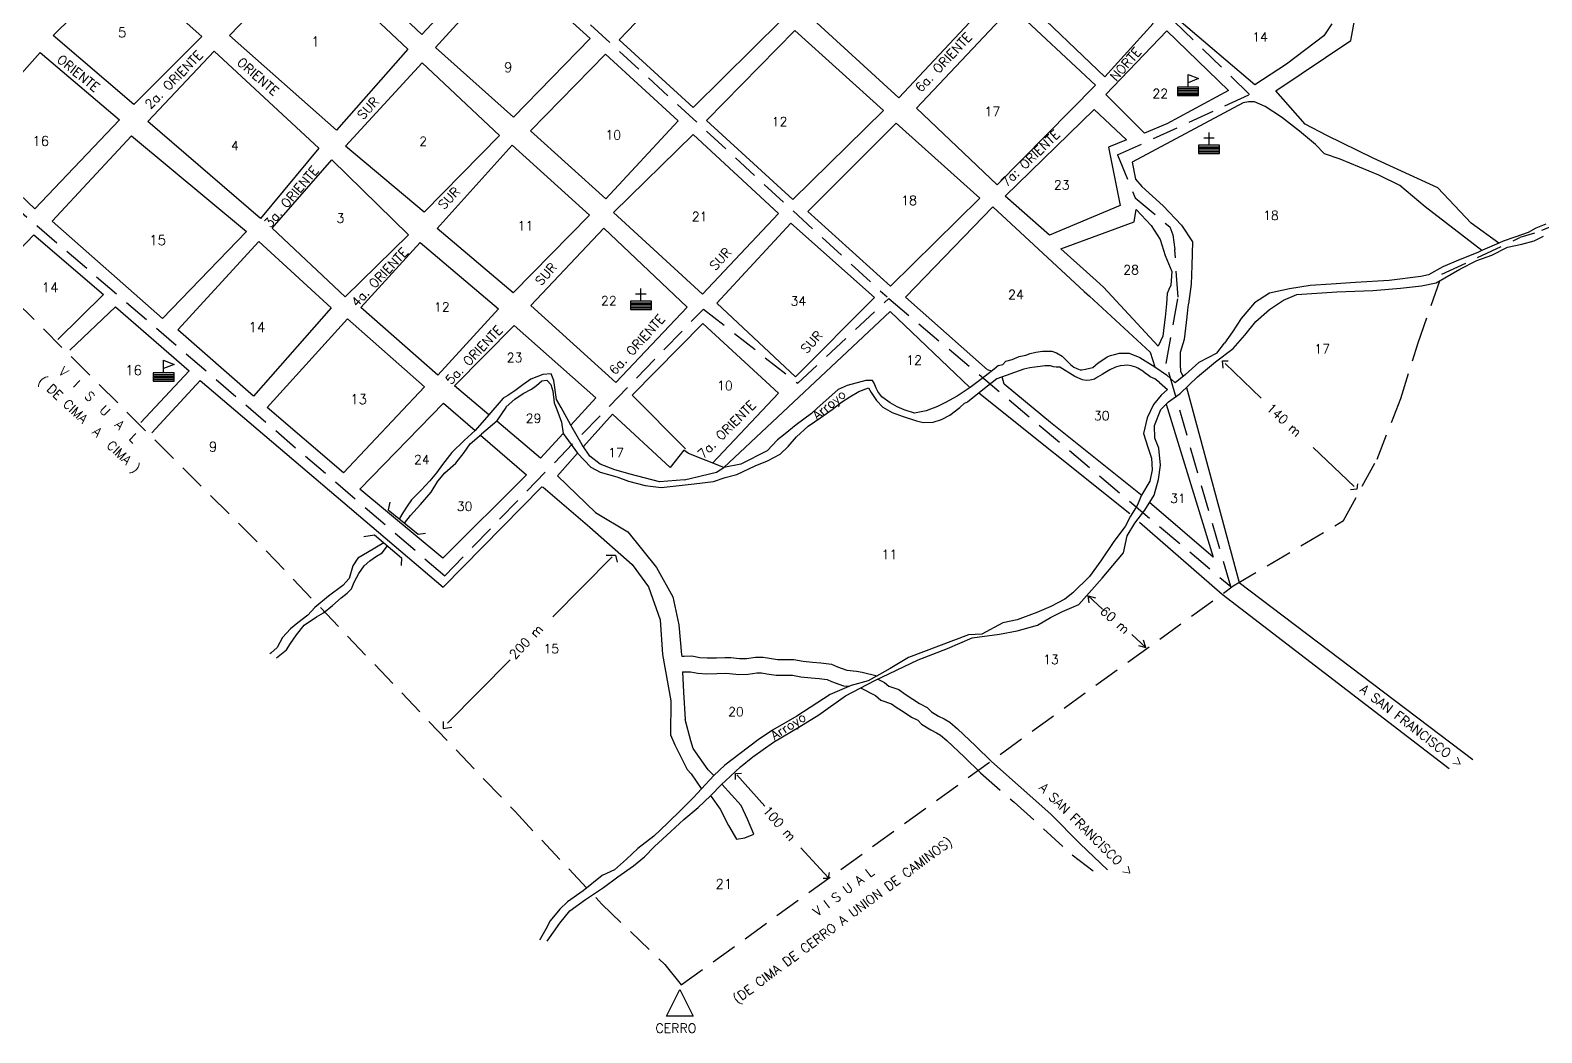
# Model space of a CAD drawing. Extents: x 527482 to 531218, y 1753527 to 1755999.
# Drawn here: x 529396 to 530549, y 1753540 to 1754305 of the extents above; entities that cross this region are included whole.
import ezdxf

# ---------------------------------------------------------------- set-up
doc = ezdxf.new("R2010")
doc.units = 0
doc.header["$LTSCALE"] = 80
doc.header["$MEASUREMENT"] = 0
doc.linetypes.add('HIDDEN', pattern=[0.375, 0.25, -0.125])
doc.layers.get('0').update_dxf_attribs({"linetype": 'CONTINUOUS'})
for name, color, linetype in [('4', 9, 'CONTINUOUS'), ('6', 10, 'CONTINUOUS'), ('9', 5, 'CONTINUOUS'), ('A', 3, 'CONTINUOUS'), ('C', 1, 'CONTINUOUS'), ('D', 6, 'CONTINUOUS'), ('F', 15, 'CONTINUOUS'), ('L', 14, 'CONTINUOUS')]:
    doc.layers.add(name, color=color, linetype=linetype)
doc.styles.add('ROMANS', font='ROMANS', dxfattribs={"height": 7})

# ---------------------------------------------------------------- blocks, each defined once
blk = doc.blocks.new('ESC')
for p, q in [((0, 0.5), (0.5, 0.3)), ((0, -0.1), (0, 0.5)), ((0.5, 0.3), (0, 0.1)), ((-0.5, -0.175), (0.5, -0.175)), ((-0.5, -0.25), (0.5, -0.25)), ((-0.5, -0.325), (0.5, -0.325)), ((-0.5, -0.4), (0.5, -0.4)), ((-0.5, -0.475), (0.5, -0.475))]:
    blk.add_line(p, q)
blk.add_lwpolyline([(-0.5, -0.1), (-0.5, -0.5), (0.5, -0.5), (0.5, -0.1)], close=True)
blk = doc.blocks.new('IGL')
for p, q in [((-0.25, 0.25), (0.25, 0.25)), ((0, -0.1), (0, 0.5)), ((-0.5, -0.175), (0.5, -0.175)), ((-0.5, -0.25), (0.5, -0.25)), ((-0.5, -0.325), (0.5, -0.325)), ((-0.5, -0.4), (0.5, -0.4)), ((-0.5, -0.475), (0.5, -0.475))]:
    blk.add_line(p, q)
blk.add_lwpolyline([(-0.5, -0.1), (-0.5, -0.5), (0.5, -0.5), (0.5, -0.1)], close=True)

msp = doc.modelspace()

# ---------------------------------------------------------------- linework, layer by layer
at = {"layer": '4', "color": 9, "linetype": 'HIDDEN'}
for p, q in [((529800.987496, 1754329.263852), (530049.310007, 1754101.411511)), ((530325.736409, 1754255.747828), (530267.010689, 1754312.647136)), ((530225.13504, 1754209.67574), (530325.736409, 1754255.747828)), ((529332.803932, 1754214.466562), (529712.08462, 1753888.784701)), ((530472.407974, 1754118.700091), (530531.804426, 1754146.671266)), ((530271.174708, 1754101.241613), (530268.711364, 1754137.712173)), ((529363.464253, 1754119.405163), (529575.751803, 1753907.92838)), ((530454.171023, 1754066.528386), (530472.407974, 1754118.700091)), ((529981.215668, 1754035.577753), (530050.662189, 1754100.238465)), ((530050.662189, 1754100.238465), (530311.341643, 1753880.567001)), ((530262.164662, 1754050.679424), (530271.174708, 1754101.241613)), ((529712.08462, 1753888.784701), (529909.327391, 1754092.162345)), ((529909.327391, 1754092.162345), (529981.215668, 1754035.577753)), ((530441.00324, 1754023.96597), (530454.171023, 1754066.528386)), ((530311.341643, 1753880.567001), (530262.164662, 1754050.679424)), ((530422.930734, 1753977.682025), (530441.00324, 1754023.96597)), ((530397.282544, 1753930.860678), (530422.930734, 1753977.682025)), ((530313.319317, 1753881.047748), (530397.282544, 1753930.860678)), ((529575.751803, 1753907.92838), (529765.631875, 1753708.985309)), ((529892.427089, 1753576.907859), (530313.319317, 1753881.047748)), ((529765.631875, 1753708.985309), (529831.924112, 1753638.354607)), ((529831.924112, 1753638.354607), (529879.888058, 1753592.236389)), ((529879.888058, 1753592.236389), (529892.427089, 1753576.907859))]:
    msp.add_line(p, q, dxfattribs=at)
for points in [[(530225.13504, 1754209.67574), (530238.494052, 1754177.094645), (530264.962782, 1754154.756946), (530267.315561, 1754148.8786), (530268.711364, 1754137.712173)], [(530668.87876, 1754128.40533), (530654.078033, 1754156.472697), (530648.196091, 1754166.465879), (530614.669034, 1754175.28339), (530602.905149, 1754171.16855), (530567.025304, 1754159.411868), (530542.909352, 1754150.006521), (530531.804426, 1754146.671266)]]:
    msp.add_lwpolyline(points, dxfattribs=at)
at = {"layer": '6', "color": 10, "linetype": 'CONTINUOUS'}
for p, q in [((530317.772856, 1753883.689903), (530496.061206, 1753748.698831)), ((530304.765094, 1753874.866403), (530477.882584, 1753741.869151))]:
    msp.add_line(p, q, dxfattribs=at)
msp.add_lwpolyline([(530128.947979, 1753747.194503), (530174.207252, 1753706.951609), (530196.657021, 1753684.422157), (530217.400304, 1753664.591533)], dxfattribs=at)
at = {"layer": '6', "color": 10, "linetype": 'HIDDEN'}
msp.add_lwpolyline([(530120.566684, 1753738.606494), (530146.272964, 1753716.025375), (530190.483838, 1753675.978911), (530208.854905, 1753661.977022)], dxfattribs=at)
at = {"layer": '9', "color": 5, "linetype": 'CONTINUOUS'}
for p, q in [((530551.503436, 1754156.937193), (530544.106888, 1754153.874562)), ((530527.88367, 1754146.966942), (530519.090404, 1754143.959984)), ((530538.095923, 1754150.476917), (530527.88367, 1754146.966942)), ((530544.106888, 1754153.874562), (530538.095923, 1754150.476917)), ((530542.59981, 1754144.142071), (530549.739283, 1754147.774524)), ((530499.716466, 1754135.219435), (530484.934504, 1754129.373517)), ((530503.425873, 1754137.030094), (530499.716466, 1754135.219435)), ((530515.671474, 1754142.417534), (530503.425873, 1754137.030094)), ((530510.555197, 1754133.388477), (530522.264378, 1754139.356872)), ((530519.090404, 1754143.959984), (530515.671474, 1754142.417534)), ((530522.264378, 1754139.356872), (530533.270125, 1754141.716069)), ((530533.270125, 1754141.716069), (530542.59981, 1754144.142071)), ((530472.979382, 1754124.254288), (530462.108232, 1754118.252489)), ((530468.019972, 1754112.141315), (530486.063998, 1754122.613597)), ((530484.934504, 1754129.373517), (530472.979382, 1754124.254288)), ((530486.063998, 1754122.613597), (530498.912822, 1754129.096143)), ((530498.912822, 1754129.096143), (530510.555197, 1754133.388477)), ((530387.960665, 1754111.135589), (530371.971269, 1754110.094185)), ((530406.475288, 1754112.356127), (530387.960665, 1754111.135589)), ((530432.275115, 1754113.845858), (530406.475288, 1754112.356127)), ((530456.186343, 1754117.089592), (530432.275115, 1754113.845858)), ((530462.108232, 1754118.252489), (530456.186343, 1754117.089592)), ((530456.734881, 1754109.793254), (530468.019972, 1754112.141315)), ((530340.965105, 1754104.335374), (530329.479596, 1754096.959126)), ((530356.205545, 1754107.64493), (530340.965105, 1754104.335374)), ((530351.65909, 1754098.872947), (530361.625403, 1754103.232088)), ((530371.971269, 1754110.094185), (530356.205545, 1754107.64493)), ((530361.625403, 1754103.232088), (530392.207476, 1754105.370565)), ((530392.207476, 1754105.370565), (530419.661097, 1754106.234804)), ((530419.661097, 1754106.234804), (530440.723216, 1754108.193163)), ((530440.723216, 1754108.193163), (530456.734881, 1754109.793254)), ((530329.479596, 1754096.959126), (530319.212655, 1754085.057706)), ((530330.587805, 1754082.645792), (530341.022746, 1754091.74264)), ((530341.022746, 1754091.74264), (530351.65909, 1754098.872947)), ((530319.212655, 1754085.057706), (530312.643988, 1754074.687603)), ((530322.063733, 1754072.353629), (530330.587805, 1754082.645792)), ((530312.643988, 1754074.687603), (530306.71195, 1754066.250637)), ((530313.260317, 1754062.0726), (530322.063733, 1754072.353629)), ((530300.813314, 1754058.6517), (530287.093055, 1754051.364527)), ((530299.708058, 1754051.980856), (530313.260317, 1754062.0726)), ((529786.747932, 1754042.209896), (529777.653053, 1754038.655384)), ((529793.206239, 1754042.791837), (529786.747932, 1754042.209896)), ((529795.240569, 1754037.674576), (529793.206239, 1754042.791837)), ((530131.053253, 1754046.392622), (530121.813627, 1754039.206642)), ((530134.192605, 1754049.105485), (530131.053253, 1754046.392622)), ((530276.937457, 1754042.256545), (530268.854964, 1754035.900889)), ((530287.093055, 1754051.364527), (530276.937457, 1754042.256545)), ((530286.100128, 1754040.492393), (530299.708058, 1754051.980856)), ((529771.608686, 1754034.419707), (529765.553184, 1754029.904687)), ((529777.653053, 1754038.655384), (529771.608686, 1754034.419707)), ((529771.900148, 1754027.69319), (529778.190455, 1754031.079702)), ((529778.190455, 1754031.079702), (529781.944401, 1754034.007735)), ((529781.944401, 1754034.007735), (529785.999959, 1754037.483323)), ((529785.999959, 1754037.483323), (529789.93304, 1754037.886128)), ((529789.93304, 1754037.886128), (529792.883342, 1754034.69087)), ((529792.883342, 1754034.69087), (529794.358986, 1754029.595878)), ((529797.18681, 1754023.327839), (529795.240569, 1754037.674576)), ((530012.078069, 1754030.71037), (530004.838386, 1754024.563824)), ((530018.915929, 1754033.795269), (530012.078069, 1754030.71037)), ((530033.061264, 1754037.70805), (530018.915929, 1754033.795269)), ((530027.687912, 1754029.248814), (530035.073325, 1754032.032102)), ((530038.100583, 1754037.786976), (530033.061264, 1754037.70805)), ((530035.073325, 1754032.032102), (530037.174462, 1754028.590902)), ((530039.419362, 1754035.775898), (530038.100583, 1754037.786976)), ((530040.939542, 1754031.79828), (530039.419362, 1754035.775898)), ((530042.236051, 1754029.228516), (530040.939542, 1754031.79828)), ((530112.585136, 1754032.300006), (530102.809092, 1754025.694983)), ((530121.813627, 1754039.206642), (530112.585136, 1754032.300006)), ((530263.069154, 1754030.796732), (530258.402535, 1754026.487867)), ((530272.727003, 1754027.875421), (530286.100128, 1754040.492393)), ((529756.648573, 1754024.104292), (529745.723391, 1754011.628986)), ((529760.089773, 1754026.205428), (529756.648573, 1754024.104292)), ((529758.906576, 1754017.579177), (529765.576437, 1754023.468648)), ((529765.553184, 1754029.904687), (529760.089773, 1754026.205428)), ((529765.576437, 1754023.468648), (529771.900148, 1754027.69319)), ((529794.358986, 1754029.595878), (529795.399404, 1754020.601209)), ((529795.399404, 1754020.601209), (529797.433736, 1754015.483947)), ((529800.852666, 1754017.026397), (529797.18681, 1754023.327839)), ((530004.838386, 1754024.563824), (529996.124045, 1754016.517545)), ((530007.554867, 1754015.502349), (530014.492937, 1754021.101341)), ((530014.492937, 1754021.101341), (530020.816648, 1754025.325885)), ((530020.816648, 1754025.325885), (530027.687912, 1754029.248814)), ((530037.174462, 1754028.590902), (530041.130796, 1754022.55767)), ((530041.130796, 1754022.55767), (530045.958563, 1754017.329065)), ((530045.432294, 1754025.184091), (530042.236051, 1754029.228516)), ((530051.690184, 1754020.737846), (530045.432294, 1754025.184091)), ((530056.886369, 1754017.732856), (530051.690184, 1754020.737846)), ((530093.949019, 1754021.011962), (530087.669846, 1754017.904794)), ((530102.809092, 1754025.694983), (530093.949019, 1754021.011962)), ((530104.70981, 1754017.225598), (530108.047068, 1754020.080191)), ((530252.526168, 1754019.447619), (530247.644697, 1754009.290053)), ((530258.402535, 1754026.487867), (530252.526168, 1754019.447619)), ((530257.968294, 1754015.593464), (530263.800124, 1754021.516338)), ((530263.800124, 1754021.516338), (530272.727003, 1754027.875421)), ((529745.723391, 1754011.628986), (529735.334956, 1753999.491865)), ((529751.7008, 1754006.591129), (529758.884308, 1754017.02049)), ((529758.884308, 1754017.02049), (529758.906576, 1754017.579177)), ((529797.433736, 1754015.483947), (529800.965978, 1754005.830382)), ((529808.101504, 1754003.602103), (529800.852666, 1754017.026397)), ((529991.766875, 1754012.494405), (529979.957484, 1754004.011918)), ((529989.142422, 1754002.806452), (529998.918467, 1754009.411476)), ((529996.124045, 1754016.517545), (529991.766875, 1754012.494405)), ((529998.918467, 1754009.411476), (530007.554867, 1754015.502349)), ((530045.958563, 1754017.329065), (530053.076752, 1754013.408103)), ((530053.076752, 1754013.408103), (530061.625062, 1754010.269501)), ((530062.384168, 1754015.275419), (530056.886369, 1754017.732856)), ((530061.625062, 1754010.269501), (530071.849435, 1754007.064093)), ((530070.116716, 1754012.728908), (530062.384168, 1754015.275419)), ((530079.144789, 1754014.607357), (530070.116716, 1754012.728908)), ((530071.849435, 1754007.064093), (530076.833083, 1754005.7463)), ((530087.669846, 1754017.904794), (530079.144789, 1754014.607357)), ((530084.397632, 1754006.00436), (530090.91161, 1754007.983018)), ((530090.91161, 1754007.983018), (530097.201919, 1754011.36953)), ((530097.201919, 1754011.36953), (530104.70981, 1754017.225598)), ((530247.644697, 1754009.290053), (530244.931171, 1753997.36735)), ((530253.288227, 1754003.469358), (530257.968294, 1754015.593464)), ((529735.334956, 1753999.491865), (529726.830529, 1753991.998098)), ((529731.479163, 1753989.294722), (529740.171235, 1753996.782313)), ((529751.7008, 1754006.591129), (529740.171235, 1753996.782313)), ((529800.965978, 1754005.830382), (529802.320574, 1753997.30417)), ((529802.320574, 1753997.30417), (529813.223719, 1753982.253518)), ((529816.790327, 1753988.692177), (529808.101504, 1754003.602103)), ((529971.567024, 1753997.071878), (529965.790867, 1753992.545723)), ((529979.957484, 1754004.011918), (529971.567024, 1753997.071878)), ((529980.148737, 1753994.771307), (529989.142422, 1754002.806452)), ((530076.833083, 1754005.7463), (530084.397632, 1754006.00436)), ((530244.931171, 1753997.36735), (530248.150667, 1753986.886887)), ((530253.457212, 1753993.67006), (530253.288227, 1754003.469358)), ((529726.830529, 1753991.998098), (529717.512963, 1753982.856714)), ((529726.742439, 1753982.768623), (529731.479163, 1753989.294722)), ((529822.601858, 1753980.066911), (529816.790327, 1753988.692177)), ((529957.903422, 1753984.186697), (529937.905403, 1753973.905349)), ((529965.790867, 1753992.545723), (529957.903422, 1753984.186697)), ((529967.87072, 1753981.551111), (529973.981893, 1753987.462849)), ((529973.981893, 1753987.462849), (529980.148737, 1753994.771307)), ((530248.150667, 1753986.886887), (530250.889416, 1753978.384099)), ((530256.508708, 1753985.994169), (530253.457212, 1753993.67006)), ((530257.67259, 1753973.077554), (530256.508708, 1753985.994169)), ((529710.430147, 1753973.626253), (529705.704557, 1753967.379499)), ((529717.512963, 1753982.856714), (529710.430147, 1753973.626253)), ((529712.140596, 1753967.402752), (529720.542191, 1753974.622135)), ((529720.542191, 1753974.622135), (529726.742439, 1753982.768623)), ((529813.223719, 1753982.253518), (529823.385202, 1753971.642062)), ((529830.469003, 1753973.877797), (529822.601858, 1753980.066911)), ((529841.766212, 1753969.510476), (529830.469003, 1753973.877797)), ((529937.905403, 1753973.905349), (529924.931703, 1753971.231756)), ((529934.79879, 1753966.082076), (529948.76499, 1753972.520085)), ((529948.76499, 1753972.520085), (529958.150347, 1753976.342805)), ((529958.150347, 1753976.342805), (529967.87072, 1753981.551111)), ((530250.889416, 1753978.384099), (530251.382281, 1753969.691042)), ((530256.400319, 1753962.216553), (530257.67259, 1753973.077554)), ((529700.699624, 1753961.143878), (529693.985227, 1753954.137034)), ((529705.704557, 1753967.379499), (529700.699624, 1753961.143878)), ((529701.751178, 1753952.428553), (529706.845185, 1753960.898922)), ((529706.845185, 1753960.898922), (529712.140596, 1753967.402752)), ((529823.385202, 1753971.642062), (529830.50339, 1753967.721101)), ((529830.50339, 1753967.721101), (529843.230721, 1753964.136141)), ((529853.387303, 1753966.249396), (529841.766212, 1753969.510476)), ((529843.230721, 1753964.136141), (529852.058375, 1753960.986404)), ((529852.058375, 1753960.986404), (529864.79684, 1753957.680787)), ((529875.813722, 1753960.319326), (529853.387303, 1753966.249396)), ((529894.909302, 1753962.076282), (529875.813722, 1753960.319326)), ((529894.909302, 1753962.076282), (529919.281609, 1753967.893026)), ((529916.955183, 1753960.63798), (529925.74845, 1753963.644939)), ((529919.281609, 1753967.893026), (529924.931703, 1753971.231756)), ((529925.74845, 1753963.644939), (529934.79879, 1753966.082076)), ((530251.382281, 1753969.691042), (530249.629264, 1753960.807716)), ((530252.84876, 1753950.327253), (530256.400319, 1753962.216553)), ((529693.985227, 1753954.137034), (529686.689873, 1753946.59377)), ((529693.550987, 1753943.24263), (529701.751178, 1753952.428553)), ((529864.79684, 1753957.680787), (529877.043425, 1753956.073499)), ((529877.043425, 1753956.073499), (529902.340237, 1753958.982218)), ((529902.340237, 1753958.982218), (529916.955183, 1753960.63798)), ((530243.328806, 1753950.147134), (530239.944264, 1753942.447989)), ((530249.629264, 1753960.807716), (530243.328806, 1753950.147134)), ((530245.956213, 1753938.850909), (530252.84876, 1753950.327253)), ((529683.427807, 1753941.967404), (529680.143474, 1753936.782353)), ((529686.689873, 1753946.59377), (529683.427807, 1753941.967404)), ((529685.942885, 1753934.87247), (529693.550987, 1753943.24263)), ((530239.944264, 1753942.447989), (530234.86139, 1753934.256963)), ((530238.281305, 1753928.804687), (530245.956213, 1753938.850909)), ((529680.143474, 1753936.782353), (529677.451231, 1753932.413063)), ((529681.392745, 1753928.96266), (529685.942885, 1753934.87247)), ((530230.907026, 1753926.300744), (530222.338416, 1753914.891206)), ((530234.86139, 1753934.256963), (530230.907026, 1753926.300744)), ((530232.304729, 1753919.250345), (530238.281305, 1753928.804687)), ((530222.338416, 1753914.891206), (530212.239476, 1753900.185216)), ((530229.546664, 1753906.210268), (530232.304729, 1753919.250345)), ((529653.196807, 1753906.520223), (529645.755722, 1753902.340218)), ((529665.63264, 1753913.990164), (529653.196807, 1753906.520223)), ((529654.907256, 1753900.296721), (529660.08019, 1753903.727771)), ((529660.08019, 1753903.727771), (529664.381688, 1753906.354192)), ((529664.381688, 1753906.354192), (529668.2923, 1753911.742101)), ((530213.392222, 1753886.989257), (530229.546664, 1753906.210268)), ((529641.879298, 1753896.339404), (529639.254846, 1753886.651449)), ((529645.755722, 1753902.340218), (529641.879298, 1753896.339404)), ((529646.405453, 1753890.563245), (529650.550087, 1753896.273581)), ((529650.550087, 1753896.273581), (529654.907256, 1753900.296721)), ((530212.239476, 1753900.185216), (530203.648596, 1753888.21699)), ((529634.283316, 1753881.253861), (529623.334225, 1753873.296656)), ((529639.254846, 1753886.651449), (529634.283316, 1753881.253861)), ((529640.898489, 1753878.751886), (529643.065447, 1753883.981475)), ((529643.065447, 1753883.981475), (529646.405453, 1753890.563245)), ((530203.648596, 1753888.21699), (530190.845294, 1753875.857093)), ((530195.528315, 1753866.997021), (530213.392222, 1753886.989257)), ((529623.334225, 1753873.296656), (529612.910419, 1753864.479152)), ((529626.40799, 1753866.179452), (529633.077851, 1753872.068922)), ((529633.077851, 1753872.068922), (529637.692097, 1753875.52224)), ((529637.692097, 1753875.52224), (529640.898489, 1753878.751886)), ((530184.778658, 1753871.062729), (530174.197986, 1753865.329139)), ((530190.845294, 1753875.857093), (530184.778658, 1753871.062729)), ((529607.648411, 1753858.813354), (529600.140519, 1753852.957286)), ((529604.822555, 1753851.091939), (529614.308122, 1753857.428754)), ((529612.910419, 1753864.479152), (529607.648411, 1753858.813354)), ((529614.308122, 1753857.428754), (529619.46992, 1753860.580459)), ((529619.46992, 1753860.580459), (529626.40799, 1753866.179452)), ((530163.382508, 1753860.724059), (530148.61168, 1753855.157485)), ((530174.197986, 1753865.329139), (530163.382508, 1753860.724059)), ((530173.863955, 1753856.94883), (530183.003371, 1753861.620715)), ((530183.003371, 1753861.620715), (530195.528315, 1753866.997021)), ((529594.364361, 1753848.431131), (529588.219785, 1753841.681361)), ((529600.140519, 1753852.957286), (529594.364361, 1753848.431131)), ((529598.935054, 1753843.772347), (529604.822555, 1753851.091939)), ((530137.605933, 1753852.798289), (530121.595254, 1753844.203473)), ((530135.026019, 1753844.22771), (530148.556994, 1753846.766041)), ((530148.61168, 1753855.157485), (530137.605933, 1753852.798289)), ((530148.556994, 1753846.766041), (530164.121314, 1753851.181836)), ((530164.121314, 1753851.181836), (530173.863955, 1753856.94883)), ((529588.219785, 1753841.681361), (529584.276556, 1753834.004484)), ((529591.483819, 1753832.318272), (529594.477674, 1753837.235115)), ((529594.477674, 1753837.235115), (529598.935054, 1753843.772347)), ((530111.505478, 1753843.766278), (530065.774009, 1753826.563541)), ((530095.416858, 1753833.216056), (530114.20984, 1753841.420185)), ((530121.595254, 1753844.203473), (530111.505478, 1753843.766278)), ((530114.20984, 1753841.420185), (530135.026019, 1753844.22771)), ((529579.349562, 1753829.724269), (529578.768607, 1753829.187851)), ((529584.276556, 1753834.004484), (529579.349562, 1753829.724269)), ((529583.685449, 1753826.193996), (529591.483819, 1753832.318272)), ((530039.887076, 1753808.849607), (530072.970139, 1753824.597985)), ((530065.774009, 1753826.563541), (530051.729869, 1753818.170128)), ((530072.970139, 1753824.597985), (530095.416858, 1753833.216056)), ((530043.428484, 1753813.464838), (530034.847755, 1753808.770682)), ((530051.729869, 1753818.170128), (530043.428484, 1753813.464838)), ((530021.830931, 1753805.092708), (530005.887057, 1753798.173953)), ((530017.597222, 1753797.147622), (530039.887076, 1753808.849607)), ((530034.847755, 1753808.770682), (530021.830931, 1753805.092708)), ((529990.66987, 1753788.428359), (529980.614483, 1753781.834469)), ((530005.887057, 1753798.173953), (529990.66987, 1753788.428359)), ((529997.162566, 1753782.853604), (530017.597222, 1753797.147622)), ((529980.614483, 1753781.834469), (529962.000634, 1753771.105113)), ((529981.956514, 1753773.387353), (529997.162566, 1753782.853604)), ((529962.000634, 1753771.105113), (529951.073813, 1753763.706595)), ((529962.750575, 1753761.842234), (529981.956514, 1753773.387353)), ((529951.073813, 1753763.706595), (529937.231076, 1753753.346642)), ((529946.91903, 1753750.72219), (529962.750575, 1753761.842234)), ((529925.678761, 1753744.294331), (529917.134519, 1753736.405111)), ((529937.231076, 1753753.346642), (529925.678761, 1753744.294331)), ((529926.049148, 1753732.528494), (529937.657136, 1753742.977522)), ((529937.657136, 1753742.977522), (529946.91903, 1753750.72219)), ((529923.417947, 1753729.795808), (529926.049148, 1753732.528494)), ((529901.468874, 1753719.518866), (529892.441786, 1753710.64569)), ((529907.794452, 1753726.398689), (529901.468874, 1753719.518866)), ((529905.369535, 1753712.088914), (529914.643943, 1753721.017289)), ((529892.441786, 1753710.64569), (529881.951173, 1753700.152123)), ((529894.375908, 1753703.014335), (529905.369535, 1753712.088914)), ((529881.951173, 1753700.152123), (529871.482829, 1753690.217245)), ((529884.499654, 1753693.895219), (529894.375908, 1753703.014335)), ((529871.482829, 1753690.217245), (529859.360692, 1753680.907859)), ((529872.009098, 1753682.362218), (529884.499654, 1753693.895219)), ((529859.360692, 1753680.907859), (529850.635217, 1753672.582236)), ((529856.032805, 1753667.610706), (529864.423266, 1753674.550746)), ((529864.423266, 1753674.550746), (529872.009098, 1753682.362218)), ((529841.362187, 1753664.558225), (529831.954562, 1753660.176817)), ((529850.635217, 1753672.582236), (529841.362187, 1753664.558225)), ((529843.944072, 1753659.139352), (529856.032805, 1753667.610706)), ((529831.954562, 1753660.176817), (529817.497467, 1753648.442413)), ((529819.476126, 1753641.928434), (529832.994981, 1753651.182148)), ((529832.994981, 1753651.182148), (529843.944072, 1753659.139352)), ((529805.69921, 1753640.239269), (529799.878516, 1753634.595739)), ((529817.497467, 1753648.442413), (529805.69921, 1753640.239269)), ((529807.376257, 1753633.177736), (529819.476126, 1753641.928434)), ((529799.878516, 1753634.595739), (529792.527489, 1753625.655757)), ((529799.734752, 1753623.969544), (529807.376257, 1753633.177736)), ((529789.198618, 1753619.35333), (529784.998313, 1753612.246276)), ((529792.527489, 1753625.655757), (529789.198618, 1753619.35333)), ((529790.227903, 1753610.079317), (529799.734752, 1753623.969544)), ((529784.998313, 1753612.246276), (529784.395089, 1753611.151169))]:
    msp.add_line(p, q, dxfattribs=at)
for points in [[(530300.813314, 1754058.6517), (530306.71195, 1754066.250637)], [(530134.192605, 1754049.105485), (530137.604558, 1754049.804831), (530139.874853, 1754052.342901), (530144.670478, 1754053.656527), (530150.080872, 1754056.023647), (530155.088215, 1754057.13065), (530158.422197, 1754058.21727), (530162.802029, 1754059.316629), (530167.814468, 1754060.005292), (530170.53368, 1754060.038417), (530174.926252, 1754060.091925), (530178.49998, 1754058.671051), (530182.923129, 1754056.214518), (530189.065504, 1754050.013308), (530191.812744, 1754047.745561), (530193.917185, 1754046.725191), (530196.437419, 1754045.919087), (530197.694988, 1754045.725205), (530200.615725, 1754046.388387), (530203.954803, 1754047.056666), (530206.24803, 1754047.712205), (530208.110177, 1754049.408498), (530210.181494, 1754051.10734), (530214.538394, 1754054.08923), (530217.028051, 1754055.793168), (530219.734523, 1754056.872143), (530222.65526, 1754057.535325), (530226.41013, 1754058.417871), (530229.335964, 1754058.662713), (530233.940255, 1754058.5096), (530242.138658, 1754055.262251), (530253.358006, 1754048.083672)], [(530257.019228, 1754036.168953), (530253.423421, 1754039.082028), (530249.849693, 1754040.502902), (530248.370214, 1754041.740086), (530246.263224, 1754042.969627), (530244.357761, 1754044.829226), (530240.56467, 1754047.084232), (530239.090287, 1754047.903076), (530235.312485, 1754048.903062), (530232.585629, 1754049.497448), (530230.078136, 1754049.257702), (530226.94568, 1754048.801141), (530223.60915, 1754047.923692), (530219.242058, 1754045.778482), (530215.293306, 1754043.638368), (530213.216893, 1754042.357867), (530209.686481, 1754040.222849), (530207.403446, 1754038.73063), (530204.066917, 1754037.853181), (530201.138535, 1754037.817509), (530198.205057, 1754038.200176), (530192.524339, 1754040.850591), (530180.93335, 1754047.822233), (530178.214138, 1754047.789109), (530176.117341, 1754048.181969), (530173.808825, 1754048.781451), (530169.622875, 1754048.93966), (530166.074627, 1754048.268833), (530161.896321, 1754047.799532), (530158.136354, 1754047.335327), (530153.547352, 1754046.23342), (530132.926143, 1754038.86938), (530122.35784, 1754030.581796), (530110.547257, 1754021.233073), (530108.047068, 1754020.080191)], [(530253.358006, 1754048.083672), (530262.393751, 1754041.963677), (530268.854964, 1754035.900889)], [(530257.019228, 1754036.168953), (530263.069154, 1754030.796732)]]:
    msp.add_lwpolyline(points, dxfattribs=at)
at = {"layer": '9'}
for points in [[(529917.134519, 1753736.405111), (529907.794452, 1753726.398689)], [(529923.417947, 1753729.795808), (529914.643943, 1753721.017289)]]:
    msp.add_lwpolyline(points, dxfattribs=at)
at = {"layer": 'F', "color": 15, "linetype": 'CONTINUOUS'}
for p, q in [((529694.684955, 1754301.605195), (529618.626824, 1754372.904942)), ((529845.049794, 1754297.570312), (529910.13816, 1754365.202611)), ((529413.465783, 1754300.783454), (529466.768012, 1754353.497225)), ((529466.768012, 1754353.497225), (529526.744719, 1754299.905503)), ((529548.041645, 1754300.735354), (529607.309315, 1754362.724123)), ((529607.309315, 1754362.724123), (529683.881597, 1754290.284732)), ((529752.846386, 1754363.917845), (529694.684955, 1754301.605195)), ((529704.921447, 1754291.684403), (529761.686159, 1754354.052726)), ((529761.686159, 1754354.052726), (529822.981643, 1754298.449926)), ((529969.332508, 1754313.04101), (529901.46184, 1754245.799399)), ((530329.668504, 1754263.14536), (530273.659265, 1754310.983193)), ((530388.323785, 1754309.770227), (530382.358343, 1754300.49523)), ((530402.918432, 1754296.87785), (530406.100586, 1754313.538261)), ((529474.883746, 1754248.253435), (529413.465783, 1754300.783454)), ((529526.744719, 1754299.905503), (529474.883746, 1754248.253435)), ((529629.385037, 1754228.665365), (529548.041645, 1754300.735354)), ((529822.981643, 1754298.449926), (529764.350601, 1754238.394294)), ((529901.46184, 1754245.799399), (529845.049794, 1754297.570312)), ((529911.698331, 1754235.878607), (529979.065984, 1754304.539207)), ((529979.065984, 1754304.539207), (530046.585955, 1754243.652131)), ((530345.714557, 1754258.588755), (530402.918432, 1754296.87785)), ((530382.358343, 1754300.49523), (530353.801435, 1754278.970694)), ((529343.976694, 1754221.015914), (529403.433649, 1754287.753526)), ((529403.433649, 1754287.753526), (529464.058118, 1754236.374284)), ((529485.556447, 1754235.237594), (529536.098642, 1754288.900741)), ((529536.098642, 1754288.900741), (529615.967376, 1754214.931019)), ((529683.881597, 1754290.284732), (529629.385037, 1754228.665365)), ((529764.350601, 1754238.394294), (529704.921447, 1754291.684403)), ((529777.369395, 1754228.082816), (529834.536913, 1754286.518058)), ((529834.536913, 1754286.518058), (529890.14433, 1754235.618579)), ((529636.448539, 1754216.35296), (529694.944985, 1754280.051194)), ((529694.944985, 1754280.051194), (529753.726376, 1754224.548604)), ((530353.801435, 1754278.970694), (530329.668504, 1754263.14536)), ((530320.731476, 1754249.512207), (530236.108367, 1754204.202179)), ((530324.955034, 1754250.183223), (530320.731476, 1754249.512207)), ((530329.435667, 1754250.284417), (530324.955034, 1754250.183223)), ((530337.682365, 1754246.598261), (530329.435667, 1754250.284417)), ((530368.199602, 1754233.071225), (530345.714557, 1754258.588755)), ((530046.585955, 1754243.652131), (529977.564509, 1754175.617025)), ((530349.952202, 1754238.554935), (530337.682365, 1754246.598261)), ((530363.797893, 1754227.930711), (530349.952202, 1754238.554935)), ((529464.058118, 1754236.374284), (529399.52844, 1754168.719717)), ((529571.581876, 1754161.30226), (529485.556447, 1754235.237594)), ((529834.898816, 1754176.267366), (529777.369395, 1754228.082816)), ((529890.14433, 1754235.618579), (529834.898816, 1754176.267366)), ((529977.564509, 1754175.617025), (529911.698331, 1754235.878607)), ((529988.951778, 1754166.489728), (530056.274893, 1754234.032952)), ((530056.274893, 1754234.032952), (530120.017665, 1754176.653881)), ((530375.978656, 1754217.652635), (530363.797893, 1754227.930711)), ((530384.64846, 1754224.58154), (530368.199602, 1754233.071225)), ((529399.52844, 1754168.719717), (529343.976694, 1754221.015914)), ((529412.580636, 1754159.246269), (529473.08816, 1754224.263282)), ((529473.08816, 1754224.263282), (529560.834188, 1754151.378515)), ((529615.967376, 1754214.931019), (529571.581876, 1754161.30226)), ((529696.279514, 1754166.124495), (529636.448539, 1754216.35296)), ((529753.726376, 1754224.548604), (529696.279514, 1754166.124495)), ((529706.136453, 1754153.700747), (529763.50439, 1754217.164175)), ((529763.50439, 1754217.164175), (529822.374857, 1754163.896334)), ((529840.632405, 1754165.686693), (529901.487063, 1754225.373907)), ((529901.487063, 1754225.373907), (529966.515209, 1754165.145728)), ((530382.974366, 1754210.658894), (530375.978656, 1754217.652635)), ((530420.049135, 1754207.222617), (530384.64846, 1754224.58154)), ((529580.521858, 1754153.951234), (529625.957926, 1754205.859393)), ((529625.957926, 1754205.859393), (529684.393169, 1754148.691876)), ((530236.108367, 1754204.202179), (530238.668968, 1754191.229893)), ((530394.841398, 1754206.548649), (530382.974366, 1754210.658894)), ((530424.285796, 1754194.183524), (530394.841398, 1754206.548649)), ((530469.22771, 1754184.558133), (530420.049135, 1754207.222617)), ((530440.198237, 1754186.274795), (530424.285796, 1754194.183524)), ((530238.668968, 1754191.229893), (530243.485601, 1754185.721944)), ((530243.485601, 1754185.721944), (530259.957712, 1754170.79622)), ((530459.698591, 1754170.109219), (530440.198237, 1754186.274795)), ((530494.740998, 1754157.800751), (530469.22771, 1754184.558133)), ((530120.017665, 1754176.653881), (530051.878788, 1754109.702747)), ((530063.288325, 1754101.134137), (530129.829081, 1754170.107483)), ((530129.829081, 1754170.107483), (530199.650713, 1754105.670948)), ((530259.957712, 1754170.79622), (530273.926865, 1754156.250049)), ((530502.837745, 1754136.743013), (530459.698591, 1754170.109219)), ((529496.918869, 1754085.098398), (529412.580636, 1754159.246269)), ((529822.374857, 1754163.896334), (529764.335905, 1754104.656464)), ((529908.666526, 1754103.659974), (529840.632405, 1754165.686693)), ((529966.515209, 1754165.145728), (529908.666526, 1754103.659974)), ((529919.584182, 1754096.789694), (529976.013879, 1754157.772432)), ((529976.013879, 1754157.772432), (530039.778919, 1754100.952049)), ((530051.878788, 1754109.702747), (529988.951778, 1754166.489728)), ((530181.713003, 1754138.10218), (530237.656725, 1754158.814892)), ((530237.656725, 1754158.814892), (530239.141533, 1754167.988695)), ((530239.141533, 1754167.988695), (530250.685669, 1754155.777484)), ((530515.657695, 1754142.411472), (530494.740998, 1754157.800751)), ((529367.014727, 1754115.868249), (529398.7379, 1754148.886316)), ((529398.7379, 1754148.886316), (529451.763434, 1754103.405709)), ((529560.834188, 1754151.378515), (529496.918869, 1754085.098398)), ((529636.06247, 1754101.375693), (529580.521858, 1754153.951234)), ((529684.393169, 1754148.691876), (529636.06247, 1754101.375693)), ((529764.335905, 1754104.656464), (529706.136453, 1754153.700747)), ((529777.656311, 1754094.892539), (529833.449378, 1754153.94214)), ((529833.449378, 1754153.94214), (529896.790329, 1754093.501422)), ((530250.685669, 1754155.777484), (530257.536633, 1754145.152274)), ((530273.926865, 1754156.250049), (530282.085473, 1754143.334418)), ((529508.596616, 1754076.239309), (529570.321724, 1754143.725877)), ((529570.321724, 1754143.725877), (529625.381588, 1754093.128011)), ((529648.052963, 1754093.343501), (529693.399957, 1754143.016911)), ((529693.399957, 1754143.016911), (529752.92932, 1754092.240895)), ((530208.779737, 1754113.855404), (530181.713003, 1754138.10218)), ((530257.536633, 1754145.152274), (530261.24801, 1754132.97348)), ((530282.085473, 1754143.334418), (530281.652217, 1754125.445289)), ((530261.24801, 1754132.97348), (530266.356106, 1754120.739015)), ((530281.652217, 1754125.445289), (530281.084365, 1754111.198761)), ((530266.356106, 1754120.739015), (530265.664791, 1754110.414433)), ((530281.084365, 1754111.198761), (530279.08639, 1754096.169874)), ((529451.763434, 1754103.405709), (529417.096337, 1754068.974709)), ((530039.778919, 1754100.952049), (529979.449546, 1754040.404535)), ((530125.991664, 1754045.75501), (530063.288325, 1754101.134137)), ((530203.690464, 1754101.942769), (530249.917093, 1754059.281437)), ((530214.400151, 1754108.820554), (530213.964064, 1754109.211207)), ((530255.972594, 1754063.796457), (530214.400151, 1754108.820554)), ((530262.894607, 1754104.089738), (530262.303501, 1754096.27925)), ((530263.150675, 1754104.674374), (530262.894607, 1754104.089738)), ((530265.664791, 1754110.414433), (530264.25852, 1754107.203731)), ((529426.282261, 1754060.774517), (529460.893685, 1754093.8088)), ((529460.893685, 1754093.8088), (529517.148864, 1754045.121802)), ((529625.381588, 1754093.128011), (529566.181709, 1754025.820577)), ((529706.710893, 1754041.762858), (529648.052963, 1754093.343501)), ((529752.92932, 1754092.240895), (529706.710893, 1754041.762858)), ((529842.460786, 1754036.072211), (529777.656311, 1754094.892539)), ((529896.790329, 1754093.501422), (529842.460786, 1754036.072211)), ((529979.449546, 1754040.404535), (529919.584182, 1754096.789694)), ((530051.669203, 1754090.405764), (529924.931703, 1753971.231756)), ((530112.490689, 1754032.236195), (530051.669203, 1754090.405764)), ((530262.303501, 1754096.27925), (530261.332843, 1754085.965802)), ((530278.50602, 1754091.47443), (530277.847522, 1754086.146905)), ((530279.08639, 1754096.169874), (530279.011033, 1754095.560206)), ((529566.181709, 1754025.820577), (529508.596616, 1754076.239309)), ((529576.742081, 1754017.006027), (529637.919635, 1754084.794206)), ((529637.919635, 1754084.794206), (529696.56643, 1754032.934218)), ((529719.539418, 1754033.697263), (529765.021008, 1754079.72807)), ((529765.021008, 1754079.72807), (529827.165659, 1754024.371211)), ((529854.954295, 1754026.621033), (529908.893151, 1754081.267942)), ((529908.893151, 1754081.267942), (529966.646243, 1754028.044638)), ((530260.540334, 1754080.121853), (530259.636481, 1754071.484468)), ((530261.332843, 1754085.965802), (530260.540334, 1754080.121853)), ((530277.847522, 1754086.146905), (530275.760473, 1754068.883269)), ((530259.636481, 1754071.484468), (530255.972594, 1754063.796457)), ((530275.760473, 1754068.883269), (530272.845543, 1754058.927106)), ((530249.917093, 1754059.281437), (530253.358006, 1754048.083672)), ((530272.845543, 1754058.927106), (530272.768587, 1754049.976974)), ((529517.148864, 1754045.121802), (529480.325944, 1754005.740556)), ((530129.11251, 1754044.883238), (530125.991664, 1754045.75501)), ((530272.768587, 1754049.976974), (530273.115721, 1754044.647176)), ((530273.115721, 1754044.647176), (530275.19459, 1754040.647289)), ((529488.68497, 1753997.853111), (529525.53016, 1754037.793045)), ((529525.53016, 1754037.793045), (529710.901423, 1753880.15845)), ((529696.56643, 1754032.934218), (529634.919263, 1753967.403056)), ((529745.723391, 1754011.628986), (529719.539418, 1754033.697263)), ((530138.708845, 1754034.895978), (530137.181718, 1754040.389088)), ((530147.369483, 1754027.556086), (530138.708845, 1754034.895978)), ((530277.570243, 1754032.444811), (530278.391817, 1754029.608139)), ((529647.290295, 1753954.879097), (529711.172211, 1754020.321185)), ((529711.172211, 1754020.321185), (529735.334956, 1753999.491865)), ((529827.165659, 1754024.371211), (529808.101504, 1754003.602103)), ((529895.565244, 1753985.552285), (529854.954295, 1754026.621033)), ((529966.646243, 1754028.044638), (529916.115183, 1753974.660836)), ((530119.402699, 1754028.24264), (530234.405965, 1753936.396528)), ((530173.92122, 1754005.793487), (530147.369483, 1754027.556086)), ((530262.063681, 1754019.752786), (530297.963596, 1753902.92366)), ((530278.391817, 1754029.608139), (530317.772856, 1753883.689903)), ((529634.919263, 1753967.403056), (529576.742081, 1754017.006027)), ((529839.827168, 1754012.115462), (529817.724553, 1753987.305632)), ((529883.812511, 1753971.471789), (529839.827168, 1754012.115462)), ((529739.324382, 1753996.05281), (529774.467639, 1753965.757819)), ((529785.047327, 1753978.486135), (529751.7008, 1754006.591129)), ((529802.320574, 1753997.30417), (529785.047327, 1753978.486135)), ((530242.513044, 1753950.739225), (530173.92122, 1754005.793487)), ((529894.403332, 1753984.479448), (529883.812511, 1753971.471789)), ((529897.945725, 1753982.099952), (529894.403332, 1753984.479448)), ((529813.223719, 1753982.253518), (529797.943642, 1753965.101877)), ((529924.931703, 1753971.231756), (529897.945725, 1753982.099952)), ((529774.467639, 1753965.757819), (529710.663663, 1753902.271138)), ((529797.943642, 1753965.101877), (529827.043861, 1753937.082372)), ((529710.663663, 1753902.271138), (529647.290295, 1753954.879097)), ((529710.901423, 1753880.15845), (529786.134252, 1753956.619388)), ((529786.134252, 1753956.619388), (529786.961148, 1753956.306641)), ((529786.961148, 1753956.306641), (529822.67654, 1753925.785162)), ((530243.293312, 1753950.066392), (530242.513044, 1753950.739225)), ((529670.201488, 1753945.023298), (529669.011024, 1753938.980512)), ((529669.011024, 1753938.980512), (529691.685308, 1753920.635114)), ((530297.963596, 1753902.92366), (530249.485304, 1753944.726975)), ((529827.043861, 1753937.082372), (529851.639207, 1753922.392439)), ((530241.787205, 1753929.588843), (530304.765094, 1753874.866403)), ((529650.291253, 1753918.721195), (529658.364148, 1753920.133818)), ((529658.364148, 1753920.133818), (529679.122583, 1753902.587863)), ((529691.685308, 1753920.635114), (529697.304159, 1753921.406025)), ((529822.67654, 1753925.785162), (529854.838404, 1753897.363837)), ((529851.639207, 1753922.392439), (529873.498759, 1753895.221116)), ((529679.122583, 1753902.587863), (529678.903206, 1753896.510026)), ((529854.838404, 1753897.363837), (529867.310629, 1753880.359244)), ((529873.498759, 1753895.221116), (529886.02764, 1753872.618515)), ((529867.310629, 1753880.359244), (529876.376043, 1753855.09682)), ((529886.02764, 1753872.618515), (529890.500092, 1753851.456187)), ((529876.376043, 1753855.09682), (529878.122849, 1753828.72717)), ((529890.500092, 1753851.456187), (529892.659855, 1753828.427527)), ((529878.122849, 1753828.72717), (529884.552676, 1753793.497448)), ((529892.659855, 1753828.427527), (529892.706146, 1753827.484264)), ((529893.294418, 1753815.497205), (529894.049377, 1753800.113607)), ((529894.049377, 1753800.113607), (529895.45927, 1753779.069718)), ((529884.552676, 1753793.497448), (529884.083413, 1753767.577256)), ((529884.087003, 1753767.775562), (529884.092555, 1753767.556046))]:
    msp.add_line(p, q, dxfattribs=at)
for points in [[(530053.943452, 1754374.511908), (530120.099121, 1754319.042681), (530058.349694, 1754253.228911), (529990.01569, 1754315.784442)], [(530215.263188, 1754269.366053), (530153.665945, 1754328.447229), (530192.095105, 1754368.035976), (530252.215417, 1754309.982814)], [(530144.327183, 1754322.266634), (530208.227845, 1754263.004316), (530133.213836, 1754186.987306), (530071.624237, 1754245.440972)], [(530245.701959, 1754226.432207), (530216.056321, 1754255.777639), (530262.745268, 1754304.253453), (530309.532432, 1754258.799142), (530262.560653, 1754233.541212)], [(530231.957883, 1754221.243954), (530218.218904, 1754215.63736), (530226.919271, 1754171.183498), (530173.220923, 1754148.563242), (530139.386787, 1754178.276054), (530207.199599, 1754244.372887)], [(529881.213786, 1753553.041594), (529891.302557, 1753573.233505), (529901.391328, 1753553.041594)]]:
    msp.add_lwpolyline(points, close=True, dxfattribs=at)
for points in [[(530208.779737, 1754113.855404), (530214.400151, 1754108.820554)], [(530199.650713, 1754105.670948), (530203.690464, 1754101.942769)], [(530264.25852, 1754107.203731), (530262.894607, 1754104.089738)], [(530279.011033, 1754095.560206), (530278.50602, 1754091.47443)], [(529892.706146, 1753827.484264), (529894.500007, 1753827.600604), (529900.56594, 1753827.674497), (529906.647162, 1753826.493369), (529912.090681, 1753826.141278), (529919.202465, 1753826.227911), (529925.684191, 1753826.51607), (529930.079312, 1753826.360409), (529936.782948, 1753825.605266), (529942.221371, 1753825.671514), (529949.111244, 1753826.80145), (529954.761386, 1753826.661077), (529959.582491, 1753825.883001), (529965.661164, 1753824.911044), (529973.400459, 1753825.005321), (529978.211372, 1753825.063926), (529985.340992, 1753823.686368), (529992.462968, 1753822.936321), (529998.745716, 1753822.385252), (530006.916091, 1753821.438774), (530011.543314, 1753819.40313), (530018.688222, 1753816.770551), (530026.019369, 1753816.023052), (530030.422133, 1753815.23988), (530041.657801, 1753812.496172)], [(529893.294418, 1753815.497205), (529894.961723, 1753815.605338), (529899.483829, 1753815.660425), (529905.109696, 1753814.567738), (529911.776026, 1753814.136555), (529919.542118, 1753814.231158), (529925.738389, 1753814.506627), (529929.194006, 1753814.38424), (529936.182079, 1753813.597056), (529943.271405, 1753813.683415), (529949.940509, 1753814.777145), (529953.651337, 1753814.684952), (529957.679178, 1753814.034901), (529964.780502, 1753812.899426), (529973.546628, 1753813.006211), (529977.135157, 1753813.049925), (529983.57107, 1753811.806403), (529991.310213, 1753810.991359), (529997.530786, 1753810.445743), (530003.739017, 1753809.726566), (530007.048574, 1753808.270599), (530015.962357, 1753804.98627), (530020.515757, 1753804.521996)], [(530029.173108, 1753803.224864), (530040.544522, 1753797.44382), (530044.562253, 1753794.013808), (530052.60518, 1753791.219685), (530056.355195, 1753788.517942), (530062.360701, 1753784.759846), (530067.957306, 1753780.897091), (530072.744086, 1753778.576148), (530075.547594, 1753775.657811), (530082.655527, 1753771.402187), (530087.039048, 1753769.060339), (530090.17655, 1753767.31783), (530094.803251, 1753763.137361), (530108.38845, 1753750.491597), (530120.566684, 1753738.606494)], [(530042.31508, 1753810.005399), (530047.252568, 1753807.495259), (530050.634963, 1753804.607646), (530058.198212, 1753801.980163), (530063.052441, 1753798.482876), (530068.955069, 1753794.789159), (530074.018468, 1753791.29442), (530079.910904, 1753788.437383), (530083.089225, 1753785.128881), (530088.568416, 1753781.848408), (530092.779847, 1753779.598498), (530097.202996, 1753777.141965), (530102.91429, 1753771.981509), (530116.668326, 1753759.178584), (530128.947979, 1753747.194503)], [(529917.134519, 1753736.405111), (529912.921109, 1753740.797321), (529901.427176, 1753756.974996), (529899.679922, 1753763.020545), (529895.45927, 1753779.069718)], [(529884.083413, 1753767.577256), (529887.374557, 1753759.94183), (529896.809914, 1753741.019462), (529899.988234, 1753737.710961), (529907.655952, 1753726.507504), (529907.794452, 1753726.398689)], [(529914.643943, 1753721.017289), (529915.25997, 1753720.533299), (529922.073171, 1753710.783841), (529928.501157, 1753698.310074), (529934.485322, 1753687.922913), (529940.959404, 1753688.838583), (529947.826345, 1753691.85105), (529942.875291, 1753703.296802), (529938.146146, 1753713.699251), (529923.417947, 1753729.795808)]]:
    msp.add_lwpolyline(points, dxfattribs=at)
at = {"layer": 'L', "color": 14, "linetype": 'CONTINUOUS'}
for points in [[(530305.509597, 1754046.980678), (530305.031387, 1754052.723207), (530309.335276, 1754052.723207)], [(530307.030556, 1754050.535673), (530334.546009, 1754024.347903)], [(530374.227913, 1753986.580741), (530405.508818, 1753956.809211)], [(530402.586209, 1753954.621677), (530407.846518, 1753955.100221), (530408.324728, 1753958.928573)], [(529835.040769, 1753904.534588), (529842.352628, 1753904.534588), (529843.571271, 1753899.046865)], [(529839.778086, 1753903.181432), (529794.427391, 1753857.361745)], [(530203.440336, 1753868.215405), (530202.71873, 1753873.41943), (530208.128463, 1753872.024573)], [(530202.71873, 1753873.41943), (530213.505451, 1753863.329517)], [(530236.048513, 1753843.881867), (530246.520163, 1753834.188969)], [(530240.915479, 1753835.714204), (530246.520163, 1753834.188969), (530244.949593, 1753839.768413)], [(529761.987525, 1753824.586405), (529714.249763, 1753776.354966)], [(529710.739172, 1753777.707227), (529710.739172, 1753772.219505), (529717.441709, 1753773.438998)], [(529933.637209, 1753733.553324), (529933.814938, 1753738.031544), (529938.219488, 1753738.139837)], [(529934.651316, 1753736.986964), (529956.188085, 1753713.170657)], [(529983.455771, 1753681.299542), (530004.270199, 1753658.718661)], [(530000.516185, 1753658.226022), (530004.716607, 1753658.226022), (530005.48032, 1753662.430325)]]:
    msp.add_lwpolyline(points, dxfattribs=at)

# ---------------------------------------------------------------- block references
at = {"layer": 'A', "color": 3, "linetype": 'CONTINUOUS', "xscale": 16.05695, "yscale": 16.05695, "zscale": 16.05695}
for name, p in [('ESC', (530278.787778, 1754263.056637)), ('IGL', (530294.828726, 1754218.766839)), ('IGL', (529861.614478, 1754099.848354)), ('ESC', (529497.65921, 1754045.132013))]:
    msp.add_blockref(name, p, dxfattribs=at)

# ---------------------------------------------------------------- texts
at = {"layer": '9', "color": 5, "linetype": 'CONTINUOUS', "style": 'ROMANS'}
for rotation, p in [(40.07236, (529996.052998, 1754007.145752)), (32.905111, (529963.57302, 1753763.273998))]:
    msp.add_text('Arroyo', height=7, rotation=rotation, dxfattribs=at).set_placement(p)
at = {"layer": 'C', "color": 1, "style": 'ROMANS'}
for s, height, p in [('5', 7.493243, (529462.859447, 1754299.473019)), ('1', 7.493243, (529610.17732, 1754292.430874)), ('14', 7, (530327.750255, 1754296.154337)), ('9', 7.493243, (529757.221206, 1754272.795002)), ('22', 7, (530251.617562, 1754253.002793)), ('12', 7, (529961.303139, 1754231.600756)), ('17', 7, (530123.556553, 1754239.308525)), ('10', 7, (529834.520401, 1754221.491915)), ('16', 7.493243, (529397.585948, 1754216.625687)), ('4', 7, (529548.990265, 1754213.32554)), ('2', 7, (529692.55719, 1754216.53306)), ('23', 7, (530176.479432, 1754183.281782)), ('18', 7, (530060.065692, 1754171.509697)), ('3', 7, (529629.472284, 1754157.960612)), ('11', 7, (529767.600684, 1754152.163183)), ('21', 7, (529900.411324, 1754159.205515)), ('18', 7, (530335.97385, 1754160.135168)), ('15', 7.493243, (529486.700515, 1754140.991807)), ('28', 7, (530229.335299, 1754118.593229)), ('14', 7.493243, (529404.704518, 1754104.952011)), ('22', 7, (529831.196752, 1754095.020068)), ('34', 7, (529975.734404, 1754094.823335)), ('24', 7, (530141.560598, 1754099.741677)), ('12', 7, (529703.808983, 1754090.26029)), ('14', 7.493243, (529562.496659, 1754074.627914)), ('17', 7, (530375.088108, 1754058.320881)), ('23', 7, (529759.257868, 1754051.683999)), ('12', 7, (530063.953154, 1754049.762879)), ('16', 7.493243, (529468.329464, 1754041.794245)), ('10', 7, (529919.672735, 1754030.339299)), ('13', 7.493243, (529639.915518, 1754019.677891)), ('29', 7, (529773.748345, 1754005.385481)), ('30', 7, (530206.997154, 1754007.43392)), ('9', 7.493243, (529532.155913, 1753983.52048)), ('17', 7, (529836.674141, 1753979.209407)), ('24', 7, (529688.601752, 1753973.835683)), ('31', 7, (530265.096459, 1753944.383933)), ('30', 7, (529721.210593, 1753938.225237)), ('11', 7, (530045.106837, 1753901.563739)), ('15', 7, (529787.308444, 1753829.70853)), ('13', 7, (530168.2607, 1753821.471967)), ('20', 7, (529928.092624, 1753781.614232)), ('21', 7.493243, (529918.427708, 1753649.96701))]:
    msp.add_text(s, height=height, dxfattribs=at).set_placement(p)
at = {"layer": 'D', "color": 6, "linetype": 'CONTINUOUS', "style": 'ROMANS'}
for s, rotation, p in [('6a. ORIENTE', 46.855777, (530075.160084, 1754256.987596)), ('ORIENTE', 321.022823, (529415.661002, 1754281.268672)), ('2a. ORIENTE', 45.180131, (529487.614049, 1754244.254595)), ('NORTE', 48.488472, (530223.855734, 1754265.39334)), ('ORIENTE ', 318.780064, (529553.0437, 1754279.38701)), ('SUR', 47.441364, (529649.773147, 1754236.05138)), ('7a: ORIENTE', 43.929784, (530140.289286, 1754184.634986)), ('3a. ORIENTE', 49.539187, (529579.02775, 1754153.652401)), ('SUR', 46.454264, (529711.352742, 1754167.526967)), ('4a. ORIENTE', 46.357928, (529645.016118, 1754093.235297)), ('SUR', 47.441625, (529918.443564, 1754121.127414)), ('SUR', 48.388502, (529785.534529, 1754109.527526)), ('6a. ORIENTE', 47.870552, (529841.825876, 1754041.44629)), ('5a. ORIENTE', 46.085589, (529716.794479, 1754034.097676)), ('SUR', 47.585877, (529987.988989, 1754057.714693)), ('V  I  S  U  A  L', 316.609161, (529417.150206, 1754043.679808)), ('( DE CIMA  A  CIMA )', 316.609161, (529401.559821, 1754036.749233)), ('7a. ORIENTE', 44.9318, (529909.088466, 1753977.613203)), ('60 m', 318.453391, (530211.130877, 1753860.962269)), ('A SAN FRANCISCO >', 322.366665, (530409.175804, 1753800.849897)), ('A SAN FRANCISCO >', 315.462074, (530164.57964, 1753726.454199)), ('100 m', 312.016409, (529954.014179, 1753709.32712)), ('(DE CIMA DE CERRO A UNION DE CAMINOS)', 36.601584, (529935.075583, 1753562.206773)), ('V I S U A L', 36.601584, (529996.155515, 1753628.706219))]:
    msp.add_text(s, height=7, rotation=rotation, dxfattribs=at).set_placement(p)
msp.add_text('CERRO', height=7, dxfattribs=at).set_placement((529872.708501, 1753540.294643))
at = {"layer": 'L', "color": 14, "linetype": 'CONTINUOUS', "style": 'ROMANS'}
for s, rotation, p in [('140 m', 317.234626, (530338.027871, 1754015.875315)), ('200 m', 46.312139, (529765.578112, 1753824.65774))]:
    msp.add_text(s, height=7, rotation=rotation, dxfattribs=at).set_placement(p)

doc.saveas('drawing.dxf')
